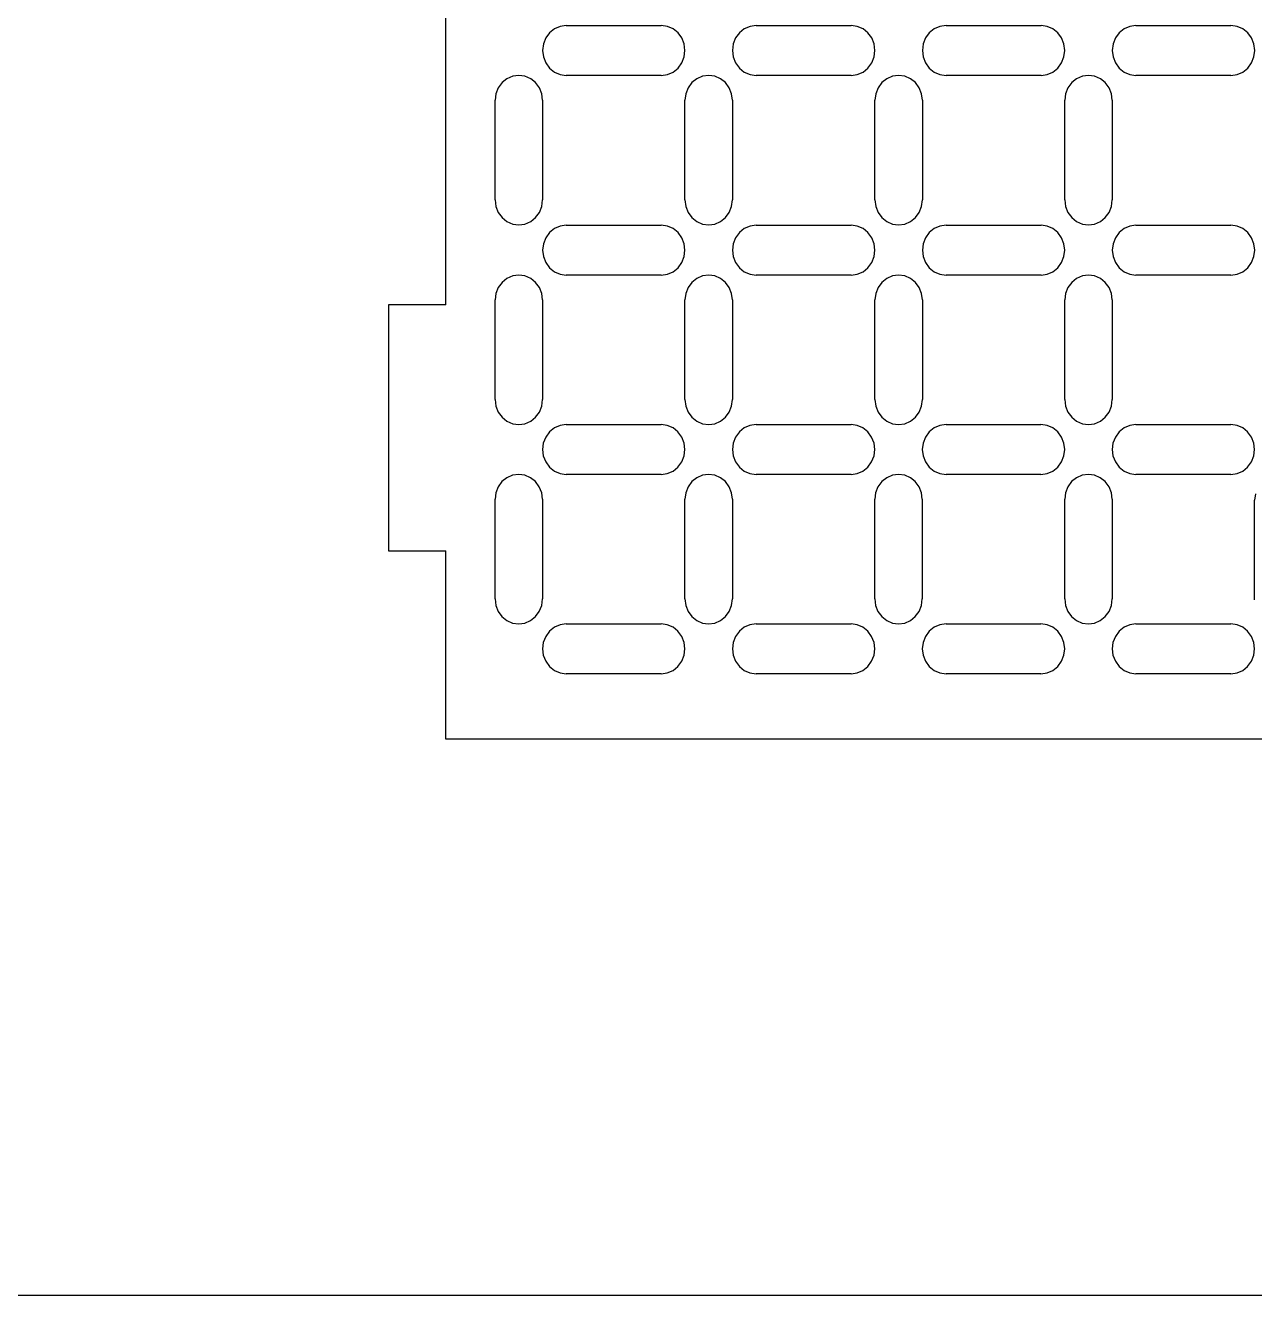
# Model space of a CAD drawing. Extents: x -295 to 295, y -225 to 225.
# Drawn here: x -147.5 to -72.5, y -225 to -147.5 of the extents above; entities that cross this region are included whole.
import ezdxf

# ---------------------------------------------------------------- set-up
doc = ezdxf.new("R2010")
doc.units = 0
doc.layers.get('0').update_dxf_attribs({"linetype": 'CONTINUOUS'})

msp = doc.modelspace()

# ---------------------------------------------------------------- linework, layer by layer
for p, q in [((-121.844, -164.56), (-121.844, -64.523)), ((-115.518, -147.96), (-115.748, -148.275)), ((-115.218, -147.718), (-115.518, -147.96)), ((-114.868, -147.566), (-115.218, -147.718)), ((-114.494, -147.514), (-114.868, -147.566)), ((-114.494, -147.514), (-108.7, -147.514)), ((-108.325, -147.566), (-108.7, -147.514)), ((-107.976, -147.718), (-108.325, -147.566)), ((-107.676, -147.96), (-107.976, -147.718)), ((-107.446, -148.275), (-107.676, -147.96)), ((-103.93, -147.96), (-104.161, -148.275)), ((-103.631, -147.718), (-103.93, -147.96)), ((-103.281, -147.566), (-103.631, -147.718)), ((-102.906, -147.514), (-103.281, -147.566)), ((-102.906, -147.514), (-97.113, -147.514)), ((-96.738, -147.566), (-97.113, -147.514)), ((-96.388, -147.718), (-96.738, -147.566)), ((-96.088, -147.96), (-96.388, -147.718)), ((-95.858, -148.275), (-96.088, -147.96)), ((-92.343, -147.96), (-92.573, -148.275)), ((-92.043, -147.718), (-92.343, -147.96)), ((-91.694, -147.566), (-92.043, -147.718)), ((-91.319, -147.514), (-91.694, -147.566)), ((-91.319, -147.514), (-85.525, -147.514)), ((-85.151, -147.566), (-85.525, -147.514)), ((-84.801, -147.718), (-85.151, -147.566)), ((-84.501, -147.96), (-84.801, -147.718)), ((-84.271, -148.275), (-84.501, -147.96)), ((-80.756, -147.96), (-80.986, -148.275)), ((-80.456, -147.718), (-80.756, -147.96)), ((-80.107, -147.566), (-80.456, -147.718)), ((-79.732, -147.514), (-80.107, -147.566)), ((-79.732, -147.514), (-73.938, -147.514)), ((-73.563, -147.566), (-73.938, -147.514)), ((-73.214, -147.718), (-73.563, -147.566)), ((-72.914, -147.96), (-73.214, -147.718)), ((-72.684, -148.275), (-72.914, -147.96)), ((-115.893, -148.641), (-115.942, -149.035)), ((-115.748, -148.275), (-115.893, -148.641)), ((-107.301, -148.641), (-107.446, -148.275)), ((-107.252, -149.035), (-107.301, -148.641)), ((-104.305, -148.641), (-104.355, -149.035)), ((-104.161, -148.275), (-104.305, -148.641)), ((-95.714, -148.641), (-95.858, -148.275)), ((-95.664, -149.035), (-95.714, -148.641)), ((-92.718, -148.641), (-92.767, -149.035)), ((-92.573, -148.275), (-92.718, -148.641)), ((-84.126, -148.641), (-84.271, -148.275)), ((-84.077, -149.035), (-84.126, -148.641)), ((-81.131, -148.641), (-81.18, -149.035)), ((-80.986, -148.275), (-81.131, -148.641)), ((-72.539, -148.641), (-72.684, -148.275)), ((-72.49, -149.035), (-72.539, -148.641)), ((-115.942, -149.035), (-115.893, -149.428)), ((-115.893, -149.428), (-115.748, -149.795)), ((-107.446, -149.795), (-107.301, -149.428)), ((-107.301, -149.428), (-107.252, -149.035)), ((-104.355, -149.035), (-104.305, -149.428)), ((-104.305, -149.428), (-104.161, -149.795)), ((-95.858, -149.795), (-95.714, -149.428)), ((-95.714, -149.428), (-95.664, -149.035)), ((-92.767, -149.035), (-92.718, -149.428)), ((-92.718, -149.428), (-92.573, -149.795)), ((-84.271, -149.795), (-84.126, -149.428)), ((-84.126, -149.428), (-84.077, -149.035)), ((-81.18, -149.035), (-81.131, -149.428)), ((-81.131, -149.428), (-80.986, -149.795)), ((-72.684, -149.795), (-72.539, -149.428)), ((-72.539, -149.428), (-72.49, -149.035)), ((-115.748, -149.795), (-115.518, -150.11)), ((-115.518, -150.11), (-115.218, -150.351)), ((-107.976, -150.351), (-107.676, -150.11)), ((-107.676, -150.11), (-107.446, -149.795)), ((-104.161, -149.795), (-103.93, -150.11)), ((-103.93, -150.11), (-103.631, -150.351)), ((-96.388, -150.351), (-96.088, -150.11)), ((-96.088, -150.11), (-95.858, -149.795)), ((-92.573, -149.795), (-92.343, -150.11)), ((-92.343, -150.11), (-92.043, -150.351)), ((-84.801, -150.351), (-84.501, -150.11)), ((-84.501, -150.11), (-84.271, -149.795)), ((-80.986, -149.795), (-80.756, -150.11)), ((-80.756, -150.11), (-80.456, -150.351)), ((-73.214, -150.351), (-72.914, -150.11)), ((-72.914, -150.11), (-72.684, -149.795)), ((-118.415, -150.999), (-118.645, -151.314)), ((-118.115, -150.758), (-118.415, -150.999)), ((-117.765, -150.606), (-118.115, -150.758)), ((-117.39, -150.554), (-117.765, -150.606)), ((-117.016, -150.606), (-117.39, -150.554)), ((-116.666, -150.758), (-117.016, -150.606)), ((-116.366, -150.999), (-116.666, -150.758)), ((-116.136, -151.314), (-116.366, -150.999)), ((-115.218, -150.351), (-114.868, -150.503)), ((-114.868, -150.503), (-114.494, -150.555)), ((-108.7, -150.555), (-114.494, -150.555)), ((-108.7, -150.555), (-108.325, -150.503)), ((-108.325, -150.503), (-107.976, -150.351)), ((-106.827, -150.999), (-107.057, -151.314)), ((-106.527, -150.758), (-106.827, -150.999)), ((-106.178, -150.606), (-106.527, -150.758)), ((-105.803, -150.554), (-106.178, -150.606)), ((-105.428, -150.606), (-105.803, -150.554)), ((-105.079, -150.758), (-105.428, -150.606)), ((-104.779, -150.999), (-105.079, -150.758)), ((-104.549, -151.314), (-104.779, -150.999)), ((-103.631, -150.351), (-103.281, -150.503)), ((-103.281, -150.503), (-102.906, -150.555)), ((-97.113, -150.555), (-102.906, -150.555)), ((-97.113, -150.555), (-96.738, -150.503)), ((-96.738, -150.503), (-96.388, -150.351)), ((-95.24, -150.999), (-95.47, -151.314)), ((-94.94, -150.758), (-95.24, -150.999)), ((-94.591, -150.606), (-94.94, -150.758)), ((-94.216, -150.554), (-94.591, -150.606)), ((-93.841, -150.606), (-94.216, -150.554)), ((-93.492, -150.758), (-93.841, -150.606)), ((-93.192, -150.999), (-93.492, -150.758)), ((-92.961, -151.314), (-93.192, -150.999)), ((-92.043, -150.351), (-91.694, -150.503)), ((-91.694, -150.503), (-91.319, -150.555)), ((-85.525, -150.555), (-91.319, -150.555)), ((-85.525, -150.555), (-85.151, -150.503)), ((-85.151, -150.503), (-84.801, -150.351)), ((-83.653, -150.999), (-83.883, -151.314)), ((-83.353, -150.758), (-83.653, -150.999)), ((-83.003, -150.606), (-83.353, -150.758)), ((-82.629, -150.554), (-83.003, -150.606)), ((-82.254, -150.606), (-82.629, -150.554)), ((-81.904, -150.758), (-82.254, -150.606)), ((-81.604, -150.999), (-81.904, -150.758)), ((-81.374, -151.314), (-81.604, -150.999)), ((-80.456, -150.351), (-80.107, -150.503)), ((-80.107, -150.503), (-79.732, -150.555)), ((-73.938, -150.555), (-79.732, -150.555)), ((-73.938, -150.555), (-73.563, -150.503)), ((-73.563, -150.503), (-73.214, -150.351)), ((-118.789, -151.681), (-118.839, -152.074)), ((-118.645, -151.314), (-118.789, -151.681)), ((-115.991, -151.681), (-116.136, -151.314)), ((-115.942, -152.074), (-115.991, -151.681)), ((-107.202, -151.681), (-107.252, -152.074)), ((-107.057, -151.314), (-107.202, -151.681)), ((-104.404, -151.681), (-104.549, -151.314)), ((-104.355, -152.074), (-104.404, -151.681)), ((-95.615, -151.681), (-95.664, -152.074)), ((-95.47, -151.314), (-95.615, -151.681)), ((-92.817, -151.681), (-92.961, -151.314)), ((-92.767, -152.074), (-92.817, -151.681)), ((-84.028, -151.681), (-84.077, -152.074)), ((-83.883, -151.314), (-84.028, -151.681)), ((-81.229, -151.681), (-81.374, -151.314)), ((-81.18, -152.074), (-81.229, -151.681)), ((-118.839, -158.155), (-118.839, -152.074)), ((-115.942, -152.074), (-115.942, -158.155)), ((-107.252, -158.155), (-107.252, -152.074)), ((-104.355, -152.074), (-104.355, -158.155)), ((-95.664, -158.155), (-95.664, -152.074)), ((-92.767, -152.074), (-92.767, -158.155)), ((-84.077, -158.155), (-84.077, -152.074)), ((-81.18, -152.074), (-81.18, -158.155)), ((-118.839, -158.155), (-118.789, -158.549)), ((-118.789, -158.549), (-118.645, -158.915)), ((-116.136, -158.915), (-115.991, -158.549)), ((-115.991, -158.549), (-115.942, -158.155)), ((-107.252, -158.155), (-107.202, -158.549)), ((-107.202, -158.549), (-107.057, -158.915)), ((-104.549, -158.915), (-104.404, -158.549)), ((-104.404, -158.549), (-104.355, -158.155)), ((-95.664, -158.155), (-95.615, -158.549)), ((-95.615, -158.549), (-95.47, -158.915)), ((-92.961, -158.915), (-92.817, -158.549)), ((-92.817, -158.549), (-92.767, -158.155)), ((-84.077, -158.155), (-84.028, -158.549)), ((-84.028, -158.549), (-83.883, -158.915)), ((-81.374, -158.915), (-81.229, -158.549)), ((-81.229, -158.549), (-81.18, -158.155)), ((-118.645, -158.915), (-118.415, -159.23)), ((-118.415, -159.23), (-118.115, -159.472)), ((-118.115, -159.472), (-117.765, -159.624)), ((-117.765, -159.624), (-117.39, -159.676)), ((-117.39, -159.676), (-117.016, -159.624)), ((-117.016, -159.624), (-116.666, -159.472)), ((-116.666, -159.472), (-116.366, -159.23)), ((-116.366, -159.23), (-116.136, -158.915)), ((-107.057, -158.915), (-106.827, -159.23)), ((-106.827, -159.23), (-106.527, -159.472)), ((-106.527, -159.472), (-106.178, -159.624)), ((-106.178, -159.624), (-105.803, -159.676)), ((-105.803, -159.676), (-105.428, -159.624)), ((-105.428, -159.624), (-105.079, -159.472)), ((-105.079, -159.472), (-104.779, -159.23)), ((-104.779, -159.23), (-104.549, -158.915)), ((-95.47, -158.915), (-95.24, -159.23)), ((-95.24, -159.23), (-94.94, -159.472)), ((-94.94, -159.472), (-94.591, -159.624)), ((-94.591, -159.624), (-94.216, -159.676)), ((-94.216, -159.676), (-93.841, -159.624)), ((-93.841, -159.624), (-93.492, -159.472)), ((-93.492, -159.472), (-93.192, -159.23)), ((-93.192, -159.23), (-92.961, -158.915)), ((-83.883, -158.915), (-83.653, -159.23)), ((-83.653, -159.23), (-83.353, -159.472)), ((-83.353, -159.472), (-83.003, -159.624)), ((-83.003, -159.624), (-82.629, -159.676)), ((-82.629, -159.676), (-82.254, -159.624)), ((-82.254, -159.624), (-81.904, -159.472)), ((-81.904, -159.472), (-81.604, -159.23)), ((-81.604, -159.23), (-81.374, -158.915)), ((-115.518, -160.143), (-115.748, -160.457)), ((-115.218, -159.901), (-115.518, -160.143)), ((-114.868, -159.749), (-115.218, -159.901)), ((-114.494, -159.697), (-114.868, -159.749)), ((-114.494, -159.697), (-108.7, -159.697)), ((-108.325, -159.749), (-108.7, -159.697)), ((-107.976, -159.901), (-108.325, -159.749)), ((-107.676, -160.143), (-107.976, -159.901)), ((-107.446, -160.457), (-107.676, -160.143)), ((-103.93, -160.143), (-104.161, -160.457)), ((-103.631, -159.901), (-103.93, -160.143)), ((-103.281, -159.749), (-103.631, -159.901)), ((-102.906, -159.697), (-103.281, -159.749)), ((-102.906, -159.697), (-97.113, -159.697)), ((-96.738, -159.749), (-97.113, -159.697)), ((-96.388, -159.901), (-96.738, -159.749)), ((-96.088, -160.143), (-96.388, -159.901)), ((-95.858, -160.457), (-96.088, -160.143)), ((-92.343, -160.143), (-92.573, -160.457)), ((-92.043, -159.901), (-92.343, -160.143)), ((-91.694, -159.749), (-92.043, -159.901)), ((-91.319, -159.697), (-91.694, -159.749)), ((-91.319, -159.697), (-85.525, -159.697)), ((-85.151, -159.749), (-85.525, -159.697)), ((-84.801, -159.901), (-85.151, -159.749)), ((-84.501, -160.143), (-84.801, -159.901)), ((-84.271, -160.457), (-84.501, -160.143)), ((-80.756, -160.143), (-80.986, -160.457)), ((-80.456, -159.901), (-80.756, -160.143)), ((-80.107, -159.749), (-80.456, -159.901)), ((-79.732, -159.697), (-80.107, -159.749)), ((-79.732, -159.697), (-73.938, -159.697)), ((-73.563, -159.749), (-73.938, -159.697)), ((-73.214, -159.901), (-73.563, -159.749)), ((-72.914, -160.143), (-73.214, -159.901)), ((-72.684, -160.457), (-72.914, -160.143)), ((-115.893, -160.824), (-115.942, -161.217)), ((-115.748, -160.457), (-115.893, -160.824)), ((-107.301, -160.824), (-107.446, -160.457)), ((-107.252, -161.217), (-107.301, -160.824)), ((-104.305, -160.824), (-104.355, -161.217)), ((-104.161, -160.457), (-104.305, -160.824)), ((-95.714, -160.824), (-95.858, -160.457)), ((-95.664, -161.217), (-95.714, -160.824)), ((-92.718, -160.824), (-92.767, -161.217)), ((-92.573, -160.457), (-92.718, -160.824)), ((-84.126, -160.824), (-84.271, -160.457)), ((-84.077, -161.217), (-84.126, -160.824)), ((-81.131, -160.824), (-81.18, -161.217)), ((-80.986, -160.457), (-81.131, -160.824)), ((-72.539, -160.824), (-72.684, -160.457)), ((-72.49, -161.217), (-72.539, -160.824)), ((-115.942, -161.217), (-115.893, -161.611)), ((-115.893, -161.611), (-115.748, -161.978)), ((-107.446, -161.978), (-107.301, -161.611)), ((-107.301, -161.611), (-107.252, -161.217)), ((-104.355, -161.217), (-104.305, -161.611)), ((-104.305, -161.611), (-104.161, -161.978)), ((-95.858, -161.978), (-95.714, -161.611)), ((-95.714, -161.611), (-95.664, -161.217)), ((-92.767, -161.217), (-92.718, -161.611)), ((-92.718, -161.611), (-92.573, -161.978)), ((-84.271, -161.978), (-84.126, -161.611)), ((-84.126, -161.611), (-84.077, -161.217)), ((-81.18, -161.217), (-81.131, -161.611)), ((-81.131, -161.611), (-80.986, -161.978)), ((-72.684, -161.978), (-72.539, -161.611)), ((-72.539, -161.611), (-72.49, -161.217)), ((-115.748, -161.978), (-115.518, -162.292)), ((-115.518, -162.292), (-115.218, -162.534)), ((-115.218, -162.534), (-114.868, -162.686)), ((-114.868, -162.686), (-114.494, -162.738)), ((-108.7, -162.738), (-108.325, -162.686)), ((-108.325, -162.686), (-107.976, -162.534)), ((-107.976, -162.534), (-107.676, -162.292)), ((-107.676, -162.292), (-107.446, -161.978)), ((-104.161, -161.978), (-103.93, -162.292)), ((-103.93, -162.292), (-103.631, -162.534)), ((-103.631, -162.534), (-103.281, -162.686)), ((-103.281, -162.686), (-102.906, -162.738)), ((-97.113, -162.738), (-96.738, -162.686)), ((-96.738, -162.686), (-96.388, -162.534)), ((-96.388, -162.534), (-96.088, -162.292)), ((-96.088, -162.292), (-95.858, -161.978)), ((-92.573, -161.978), (-92.343, -162.292)), ((-92.343, -162.292), (-92.043, -162.534)), ((-92.043, -162.534), (-91.694, -162.686)), ((-91.694, -162.686), (-91.319, -162.738)), ((-85.525, -162.738), (-85.151, -162.686)), ((-85.151, -162.686), (-84.801, -162.534)), ((-84.801, -162.534), (-84.501, -162.292)), ((-84.501, -162.292), (-84.271, -161.978)), ((-80.986, -161.978), (-80.756, -162.292)), ((-80.756, -162.292), (-80.456, -162.534)), ((-80.456, -162.534), (-80.107, -162.686)), ((-80.107, -162.686), (-79.732, -162.738)), ((-73.938, -162.738), (-73.563, -162.686)), ((-73.563, -162.686), (-73.214, -162.534)), ((-73.214, -162.534), (-72.914, -162.292)), ((-72.914, -162.292), (-72.684, -161.978)), ((-118.645, -163.497), (-118.789, -163.864)), ((-118.415, -163.182), (-118.645, -163.497)), ((-118.115, -162.941), (-118.415, -163.182)), ((-117.765, -162.789), (-118.115, -162.941)), ((-117.39, -162.737), (-117.765, -162.789)), ((-117.016, -162.789), (-117.39, -162.737)), ((-116.666, -162.941), (-117.016, -162.789)), ((-116.366, -163.182), (-116.666, -162.941)), ((-116.136, -163.497), (-116.366, -163.182)), ((-115.991, -163.864), (-116.136, -163.497)), ((-108.7, -162.738), (-114.494, -162.738)), ((-107.057, -163.497), (-107.202, -163.864)), ((-106.827, -163.182), (-107.057, -163.497)), ((-106.527, -162.941), (-106.827, -163.182)), ((-106.178, -162.789), (-106.527, -162.941)), ((-105.803, -162.737), (-106.178, -162.789)), ((-105.428, -162.789), (-105.803, -162.737)), ((-105.079, -162.941), (-105.428, -162.789)), ((-104.779, -163.182), (-105.079, -162.941)), ((-104.549, -163.497), (-104.779, -163.182)), ((-104.404, -163.864), (-104.549, -163.497)), ((-97.113, -162.738), (-102.906, -162.738)), ((-95.47, -163.497), (-95.615, -163.864)), ((-95.24, -163.182), (-95.47, -163.497)), ((-94.94, -162.941), (-95.24, -163.182)), ((-94.591, -162.789), (-94.94, -162.941)), ((-94.216, -162.737), (-94.591, -162.789)), ((-93.841, -162.789), (-94.216, -162.737)), ((-93.492, -162.941), (-93.841, -162.789)), ((-93.192, -163.182), (-93.492, -162.941)), ((-92.961, -163.497), (-93.192, -163.182)), ((-92.817, -163.864), (-92.961, -163.497)), ((-85.525, -162.738), (-91.319, -162.738)), ((-83.883, -163.497), (-84.028, -163.864)), ((-83.653, -163.182), (-83.883, -163.497)), ((-83.353, -162.941), (-83.653, -163.182)), ((-83.003, -162.789), (-83.353, -162.941)), ((-82.629, -162.737), (-83.003, -162.789)), ((-82.254, -162.789), (-82.629, -162.737)), ((-81.904, -162.941), (-82.254, -162.789)), ((-81.604, -163.182), (-81.904, -162.941)), ((-81.374, -163.497), (-81.604, -163.182)), ((-81.229, -163.864), (-81.374, -163.497)), ((-73.938, -162.738), (-79.732, -162.738)), ((-118.789, -163.864), (-118.839, -164.257)), ((-118.839, -170.338), (-118.839, -164.257)), ((-115.942, -164.257), (-115.991, -163.864)), ((-115.942, -164.257), (-115.942, -170.338)), ((-107.202, -163.864), (-107.252, -164.257)), ((-107.252, -170.338), (-107.252, -164.257)), ((-104.355, -164.257), (-104.404, -163.864)), ((-104.355, -164.257), (-104.355, -170.338)), ((-95.615, -163.864), (-95.664, -164.257)), ((-95.664, -170.338), (-95.664, -164.257)), ((-92.767, -164.257), (-92.817, -163.864)), ((-92.767, -164.257), (-92.767, -170.338)), ((-84.028, -163.864), (-84.077, -164.257)), ((-84.077, -170.338), (-84.077, -164.257)), ((-81.18, -164.257), (-81.229, -163.864)), ((-81.18, -164.257), (-81.18, -170.338)), ((-121.844, -164.56), (-125.344, -164.56)), ((-125.344, -164.56), (-125.344, -179.56)), ((-118.839, -170.338), (-118.789, -170.732)), ((-115.991, -170.732), (-115.942, -170.338)), ((-107.252, -170.338), (-107.202, -170.732)), ((-104.404, -170.732), (-104.355, -170.338)), ((-95.664, -170.338), (-95.615, -170.732)), ((-92.817, -170.732), (-92.767, -170.338)), ((-84.077, -170.338), (-84.028, -170.732)), ((-81.229, -170.732), (-81.18, -170.338)), ((-118.789, -170.732), (-118.645, -171.098)), ((-118.645, -171.098), (-118.415, -171.413)), ((-116.366, -171.413), (-116.136, -171.098)), ((-116.136, -171.098), (-115.991, -170.732)), ((-107.202, -170.732), (-107.057, -171.098)), ((-107.057, -171.098), (-106.827, -171.413)), ((-104.779, -171.413), (-104.549, -171.098)), ((-104.549, -171.098), (-104.404, -170.732)), ((-95.615, -170.732), (-95.47, -171.098)), ((-95.47, -171.098), (-95.24, -171.413)), ((-93.192, -171.413), (-92.961, -171.098)), ((-92.961, -171.098), (-92.817, -170.732)), ((-84.028, -170.732), (-83.883, -171.098)), ((-83.883, -171.098), (-83.653, -171.413)), ((-81.604, -171.413), (-81.374, -171.098)), ((-81.374, -171.098), (-81.229, -170.732)), ((-118.415, -171.413), (-118.115, -171.655)), ((-118.115, -171.655), (-117.765, -171.807)), ((-117.765, -171.807), (-117.39, -171.858)), ((-117.39, -171.858), (-117.016, -171.807)), ((-117.016, -171.807), (-116.666, -171.655)), ((-116.666, -171.655), (-116.366, -171.413)), ((-114.873, -171.91), (-115.223, -172.062)), ((-114.498, -171.858), (-114.873, -171.91)), ((-114.498, -171.858), (-108.705, -171.858)), ((-108.33, -171.91), (-108.705, -171.858)), ((-107.981, -172.062), (-108.33, -171.91)), ((-106.827, -171.413), (-106.527, -171.655)), ((-106.527, -171.655), (-106.178, -171.807)), ((-106.178, -171.807), (-105.803, -171.858)), ((-105.803, -171.858), (-105.428, -171.807)), ((-105.428, -171.807), (-105.079, -171.655)), ((-105.079, -171.655), (-104.779, -171.413)), ((-103.286, -171.91), (-103.635, -172.062)), ((-102.911, -171.858), (-103.286, -171.91)), ((-102.911, -171.858), (-97.118, -171.858)), ((-96.743, -171.91), (-97.118, -171.858)), ((-96.393, -172.062), (-96.743, -171.91)), ((-95.24, -171.413), (-94.94, -171.655)), ((-94.94, -171.655), (-94.591, -171.807)), ((-94.591, -171.807), (-94.216, -171.858)), ((-94.216, -171.858), (-93.841, -171.807)), ((-93.841, -171.807), (-93.492, -171.655)), ((-93.492, -171.655), (-93.192, -171.413)), ((-91.699, -171.91), (-92.048, -172.062)), ((-91.324, -171.858), (-91.699, -171.91)), ((-91.324, -171.858), (-85.53, -171.858)), ((-85.155, -171.91), (-85.53, -171.858)), ((-84.806, -172.062), (-85.155, -171.91)), ((-83.653, -171.413), (-83.353, -171.655)), ((-83.353, -171.655), (-83.003, -171.807)), ((-83.003, -171.807), (-82.629, -171.858)), ((-82.629, -171.858), (-82.254, -171.807)), ((-82.254, -171.807), (-81.904, -171.655)), ((-81.904, -171.655), (-81.604, -171.413)), ((-80.111, -171.91), (-80.461, -172.062)), ((-79.737, -171.858), (-80.111, -171.91)), ((-79.737, -171.858), (-73.943, -171.858)), ((-73.568, -171.91), (-73.943, -171.858)), ((-73.219, -172.062), (-73.568, -171.91)), ((-115.753, -172.619), (-115.898, -172.985)), ((-115.523, -172.304), (-115.753, -172.619)), ((-115.223, -172.062), (-115.523, -172.304)), ((-107.681, -172.304), (-107.981, -172.062)), ((-107.45, -172.619), (-107.681, -172.304)), ((-107.306, -172.985), (-107.45, -172.619)), ((-104.166, -172.619), (-104.31, -172.985)), ((-103.935, -172.304), (-104.166, -172.619)), ((-103.635, -172.062), (-103.935, -172.304)), ((-96.093, -172.304), (-96.393, -172.062)), ((-95.863, -172.619), (-96.093, -172.304)), ((-95.718, -172.985), (-95.863, -172.619)), ((-92.578, -172.619), (-92.723, -172.985)), ((-92.348, -172.304), (-92.578, -172.619)), ((-92.048, -172.062), (-92.348, -172.304)), ((-84.506, -172.304), (-84.806, -172.062)), ((-84.276, -172.619), (-84.506, -172.304)), ((-84.131, -172.985), (-84.276, -172.619)), ((-80.991, -172.619), (-81.136, -172.985)), ((-80.761, -172.304), (-80.991, -172.619)), ((-80.461, -172.062), (-80.761, -172.304)), ((-72.919, -172.304), (-73.219, -172.062)), ((-72.689, -172.619), (-72.919, -172.304)), ((-72.544, -172.985), (-72.689, -172.619)), ((-115.898, -172.985), (-115.947, -173.379)), ((-115.947, -173.379), (-115.898, -173.772)), ((-107.256, -173.379), (-107.306, -172.985)), ((-107.306, -173.772), (-107.256, -173.379)), ((-104.31, -172.985), (-104.36, -173.379)), ((-104.36, -173.379), (-104.31, -173.772)), ((-95.669, -173.379), (-95.718, -172.985)), ((-95.718, -173.772), (-95.669, -173.379)), ((-92.723, -172.985), (-92.772, -173.379)), ((-92.772, -173.379), (-92.723, -173.772)), ((-84.082, -173.379), (-84.131, -172.985)), ((-84.131, -173.772), (-84.082, -173.379)), ((-81.136, -172.985), (-81.185, -173.379)), ((-81.185, -173.379), (-81.136, -173.772)), ((-72.495, -173.379), (-72.544, -172.985)), ((-72.544, -173.772), (-72.495, -173.379)), ((-115.898, -173.772), (-115.753, -174.139)), ((-115.753, -174.139), (-115.523, -174.454)), ((-107.681, -174.454), (-107.45, -174.139)), ((-107.45, -174.139), (-107.306, -173.772)), ((-104.31, -173.772), (-104.166, -174.139)), ((-104.166, -174.139), (-103.935, -174.454)), ((-96.093, -174.454), (-95.863, -174.139)), ((-95.863, -174.139), (-95.718, -173.772)), ((-92.723, -173.772), (-92.578, -174.139)), ((-92.578, -174.139), (-92.348, -174.454)), ((-84.506, -174.454), (-84.276, -174.139)), ((-84.276, -174.139), (-84.131, -173.772)), ((-81.136, -173.772), (-80.991, -174.139)), ((-80.991, -174.139), (-80.761, -174.454)), ((-72.919, -174.454), (-72.689, -174.139)), ((-72.689, -174.139), (-72.544, -173.772)), ((-118.119, -175.102), (-118.419, -175.343)), ((-117.77, -174.95), (-118.119, -175.102)), ((-117.395, -174.898), (-117.77, -174.95)), ((-117.02, -174.95), (-117.395, -174.898)), ((-116.671, -175.102), (-117.02, -174.95)), ((-116.371, -175.343), (-116.671, -175.102)), ((-115.523, -174.454), (-115.223, -174.695)), ((-115.223, -174.695), (-114.873, -174.847)), ((-114.873, -174.847), (-114.498, -174.899)), ((-108.705, -174.899), (-114.498, -174.899)), ((-108.705, -174.899), (-108.33, -174.847)), ((-108.33, -174.847), (-107.981, -174.695)), ((-107.981, -174.695), (-107.681, -174.454)), ((-106.532, -175.102), (-106.832, -175.343)), ((-106.183, -174.95), (-106.532, -175.102)), ((-105.808, -174.898), (-106.183, -174.95)), ((-105.433, -174.95), (-105.808, -174.898)), ((-105.084, -175.102), (-105.433, -174.95)), ((-104.784, -175.343), (-105.084, -175.102)), ((-103.935, -174.454), (-103.635, -174.695)), ((-103.635, -174.695), (-103.286, -174.847)), ((-103.286, -174.847), (-102.911, -174.899)), ((-97.118, -174.899), (-102.911, -174.899)), ((-97.118, -174.899), (-96.743, -174.847)), ((-96.743, -174.847), (-96.393, -174.695)), ((-96.393, -174.695), (-96.093, -174.454)), ((-94.945, -175.102), (-95.245, -175.343)), ((-94.596, -174.95), (-94.945, -175.102)), ((-94.221, -174.898), (-94.596, -174.95)), ((-93.846, -174.95), (-94.221, -174.898)), ((-93.497, -175.102), (-93.846, -174.95)), ((-93.197, -175.343), (-93.497, -175.102)), ((-92.348, -174.454), (-92.048, -174.695)), ((-92.048, -174.695), (-91.699, -174.847)), ((-91.699, -174.847), (-91.324, -174.899)), ((-85.53, -174.899), (-91.324, -174.899)), ((-85.53, -174.899), (-85.155, -174.847)), ((-85.155, -174.847), (-84.806, -174.695)), ((-84.806, -174.695), (-84.506, -174.454)), ((-83.358, -175.102), (-83.658, -175.343)), ((-83.008, -174.95), (-83.358, -175.102)), ((-82.633, -174.898), (-83.008, -174.95)), ((-82.259, -174.95), (-82.633, -174.898)), ((-81.909, -175.102), (-82.259, -174.95)), ((-81.609, -175.343), (-81.909, -175.102)), ((-80.761, -174.454), (-80.461, -174.695)), ((-80.461, -174.695), (-80.111, -174.847)), ((-80.111, -174.847), (-79.737, -174.899)), ((-73.943, -174.899), (-79.737, -174.899)), ((-73.943, -174.899), (-73.568, -174.847)), ((-73.568, -174.847), (-73.219, -174.695)), ((-73.219, -174.695), (-72.919, -174.454)), ((-118.65, -175.658), (-118.794, -176.025)), ((-118.419, -175.343), (-118.65, -175.658)), ((-116.141, -175.658), (-116.371, -175.343)), ((-115.996, -176.025), (-116.141, -175.658)), ((-107.062, -175.658), (-107.207, -176.025)), ((-106.832, -175.343), (-107.062, -175.658)), ((-104.554, -175.658), (-104.784, -175.343)), ((-104.409, -176.025), (-104.554, -175.658)), ((-95.475, -175.658), (-95.62, -176.025)), ((-95.245, -175.343), (-95.475, -175.658)), ((-92.966, -175.658), (-93.197, -175.343)), ((-92.822, -176.025), (-92.966, -175.658)), ((-83.888, -175.658), (-84.032, -176.025)), ((-83.658, -175.343), (-83.888, -175.658)), ((-81.379, -175.658), (-81.609, -175.343)), ((-81.234, -176.025), (-81.379, -175.658)), ((-118.794, -176.025), (-118.844, -176.418)), ((-118.844, -182.499), (-118.844, -176.418)), ((-115.947, -176.418), (-115.996, -176.025)), ((-115.947, -176.418), (-115.947, -182.499)), ((-107.207, -176.025), (-107.256, -176.418)), ((-107.256, -182.499), (-107.256, -176.418)), ((-104.36, -176.418), (-104.409, -176.025)), ((-104.36, -176.418), (-104.36, -182.499)), ((-95.62, -176.025), (-95.669, -176.418)), ((-95.669, -182.499), (-95.669, -176.418)), ((-92.772, -176.418), (-92.822, -176.025)), ((-92.772, -176.418), (-92.772, -182.499)), ((-84.032, -176.025), (-84.082, -176.418)), ((-84.082, -182.499), (-84.082, -176.418)), ((-81.185, -176.418), (-81.234, -176.025)), ((-81.185, -176.418), (-81.185, -182.499)), ((-72.445, -176.077), (-72.495, -176.47)), ((-72.495, -182.551), (-72.495, -176.47)), ((-125.344, -179.56), (-121.844, -179.56)), ((-121.844, -191.06), (-121.844, -179.56)), ((-118.844, -182.499), (-118.794, -182.893)), ((-115.996, -182.893), (-115.947, -182.499)), ((-107.256, -182.499), (-107.207, -182.893)), ((-104.409, -182.893), (-104.36, -182.499)), ((-95.669, -182.499), (-95.62, -182.893)), ((-92.822, -182.893), (-92.772, -182.499)), ((-84.082, -182.499), (-84.032, -182.893)), ((-81.234, -182.893), (-81.185, -182.499)), ((-118.794, -182.893), (-118.65, -183.259)), ((-118.65, -183.259), (-118.419, -183.574)), ((-118.419, -183.574), (-118.119, -183.816)), ((-116.671, -183.816), (-116.371, -183.574)), ((-116.371, -183.574), (-116.141, -183.259)), ((-116.141, -183.259), (-115.996, -182.893)), ((-107.207, -182.893), (-107.062, -183.259)), ((-107.062, -183.259), (-106.832, -183.574)), ((-106.832, -183.574), (-106.532, -183.816)), ((-105.084, -183.816), (-104.784, -183.574)), ((-104.784, -183.574), (-104.554, -183.259)), ((-104.554, -183.259), (-104.409, -182.893)), ((-95.62, -182.893), (-95.475, -183.259)), ((-95.475, -183.259), (-95.245, -183.574)), ((-95.245, -183.574), (-94.945, -183.816)), ((-93.497, -183.816), (-93.197, -183.574)), ((-93.197, -183.574), (-92.966, -183.259)), ((-92.966, -183.259), (-92.822, -182.893)), ((-84.032, -182.893), (-83.888, -183.259)), ((-83.888, -183.259), (-83.658, -183.574)), ((-83.658, -183.574), (-83.358, -183.816)), ((-81.909, -183.816), (-81.609, -183.574)), ((-81.609, -183.574), (-81.379, -183.259)), ((-81.379, -183.259), (-81.234, -182.893)), ((-118.119, -183.816), (-117.77, -183.968)), ((-117.77, -183.968), (-117.395, -184.02)), ((-117.395, -184.02), (-117.02, -183.968)), ((-117.02, -183.968), (-116.671, -183.816)), ((-115.223, -184.223), (-115.523, -184.465)), ((-114.873, -184.071), (-115.223, -184.223)), ((-114.498, -184.02), (-114.873, -184.071)), ((-114.498, -184.02), (-108.705, -184.02)), ((-108.33, -184.071), (-108.705, -184.02)), ((-107.981, -184.223), (-108.33, -184.071)), ((-107.681, -184.465), (-107.981, -184.223)), ((-106.532, -183.816), (-106.183, -183.968)), ((-106.183, -183.968), (-105.808, -184.02)), ((-105.808, -184.02), (-105.433, -183.968)), ((-105.433, -183.968), (-105.084, -183.816)), ((-103.635, -184.223), (-103.935, -184.465)), ((-103.286, -184.071), (-103.635, -184.223)), ((-102.911, -184.02), (-103.286, -184.071)), ((-102.911, -184.02), (-97.118, -184.02)), ((-96.743, -184.071), (-97.118, -184.02)), ((-96.393, -184.223), (-96.743, -184.071)), ((-96.093, -184.465), (-96.393, -184.223)), ((-94.945, -183.816), (-94.596, -183.968)), ((-94.596, -183.968), (-94.221, -184.02)), ((-94.221, -184.02), (-93.846, -183.968)), ((-93.846, -183.968), (-93.497, -183.816)), ((-92.048, -184.223), (-92.348, -184.465)), ((-91.699, -184.071), (-92.048, -184.223)), ((-91.324, -184.02), (-91.699, -184.071)), ((-91.324, -184.02), (-85.53, -184.02)), ((-85.155, -184.071), (-85.53, -184.02)), ((-84.806, -184.223), (-85.155, -184.071)), ((-84.506, -184.465), (-84.806, -184.223)), ((-83.358, -183.816), (-83.008, -183.968)), ((-83.008, -183.968), (-82.633, -184.02)), ((-82.633, -184.02), (-82.259, -183.968)), ((-82.259, -183.968), (-81.909, -183.816)), ((-80.461, -184.223), (-80.761, -184.465)), ((-80.111, -184.071), (-80.461, -184.223)), ((-79.737, -184.02), (-80.111, -184.071)), ((-79.737, -184.02), (-73.943, -184.02)), ((-73.568, -184.071), (-73.943, -184.02)), ((-73.219, -184.223), (-73.568, -184.071)), ((-72.919, -184.465), (-73.219, -184.223)), ((-115.898, -185.146), (-115.947, -185.54)), ((-115.753, -184.78), (-115.898, -185.146)), ((-115.523, -184.465), (-115.753, -184.78)), ((-107.45, -184.78), (-107.681, -184.465)), ((-107.306, -185.146), (-107.45, -184.78)), ((-107.256, -185.54), (-107.306, -185.146)), ((-104.31, -185.146), (-104.36, -185.54)), ((-104.166, -184.78), (-104.31, -185.146)), ((-103.935, -184.465), (-104.166, -184.78)), ((-95.863, -184.78), (-96.093, -184.465)), ((-95.718, -185.146), (-95.863, -184.78)), ((-95.669, -185.54), (-95.718, -185.146)), ((-92.723, -185.146), (-92.772, -185.54)), ((-92.578, -184.78), (-92.723, -185.146)), ((-92.348, -184.465), (-92.578, -184.78)), ((-84.276, -184.78), (-84.506, -184.465)), ((-84.131, -185.146), (-84.276, -184.78)), ((-84.082, -185.54), (-84.131, -185.146)), ((-81.136, -185.146), (-81.185, -185.54)), ((-80.991, -184.78), (-81.136, -185.146)), ((-80.761, -184.465), (-80.991, -184.78)), ((-72.689, -184.78), (-72.919, -184.465)), ((-72.544, -185.146), (-72.689, -184.78)), ((-72.495, -185.54), (-72.544, -185.146)), ((-115.947, -185.54), (-115.898, -185.933)), ((-115.898, -185.933), (-115.753, -186.3)), ((-107.45, -186.3), (-107.306, -185.933)), ((-107.306, -185.933), (-107.256, -185.54)), ((-104.36, -185.54), (-104.31, -185.933)), ((-104.31, -185.933), (-104.166, -186.3)), ((-95.863, -186.3), (-95.718, -185.933)), ((-95.718, -185.933), (-95.669, -185.54)), ((-92.772, -185.54), (-92.723, -185.933)), ((-92.723, -185.933), (-92.578, -186.3)), ((-84.276, -186.3), (-84.131, -185.933)), ((-84.131, -185.933), (-84.082, -185.54)), ((-81.185, -185.54), (-81.136, -185.933)), ((-81.136, -185.933), (-80.991, -186.3)), ((-72.689, -186.3), (-72.544, -185.933)), ((-72.544, -185.933), (-72.495, -185.54)), ((-115.753, -186.3), (-115.523, -186.615)), ((-115.523, -186.615), (-115.223, -186.856)), ((-107.981, -186.856), (-107.681, -186.615)), ((-107.681, -186.615), (-107.45, -186.3)), ((-104.166, -186.3), (-103.935, -186.615)), ((-103.935, -186.615), (-103.635, -186.856)), ((-96.393, -186.856), (-96.093, -186.615)), ((-96.093, -186.615), (-95.863, -186.3)), ((-92.578, -186.3), (-92.348, -186.615)), ((-92.348, -186.615), (-92.048, -186.856)), ((-84.806, -186.856), (-84.506, -186.615)), ((-84.506, -186.615), (-84.276, -186.3)), ((-80.991, -186.3), (-80.761, -186.615)), ((-80.761, -186.615), (-80.461, -186.856)), ((-73.219, -186.856), (-72.919, -186.615)), ((-72.919, -186.615), (-72.689, -186.3)), ((-115.223, -186.856), (-114.873, -187.008)), ((-114.873, -187.008), (-114.498, -187.06)), ((-108.705, -187.06), (-114.498, -187.06)), ((-108.705, -187.06), (-108.33, -187.008)), ((-108.33, -187.008), (-107.981, -186.856)), ((-103.635, -186.856), (-103.286, -187.008)), ((-103.286, -187.008), (-102.911, -187.06)), ((-97.118, -187.06), (-102.911, -187.06)), ((-97.118, -187.06), (-96.743, -187.008)), ((-96.743, -187.008), (-96.393, -186.856)), ((-92.048, -186.856), (-91.699, -187.008)), ((-91.699, -187.008), (-91.324, -187.06)), ((-85.53, -187.06), (-91.324, -187.06)), ((-85.53, -187.06), (-85.155, -187.008)), ((-85.155, -187.008), (-84.806, -186.856)), ((-80.461, -186.856), (-80.111, -187.008)), ((-80.111, -187.008), (-79.737, -187.06)), ((-73.943, -187.06), (-79.737, -187.06)), ((-73.943, -187.06), (-73.568, -187.008)), ((-73.568, -187.008), (-73.219, -186.856)), ((-20.244, -191.06), (-121.844, -191.06)), ((295, -225), (-295, -225))]:
    msp.add_line(p, q)

doc.saveas('drawing.dxf')
